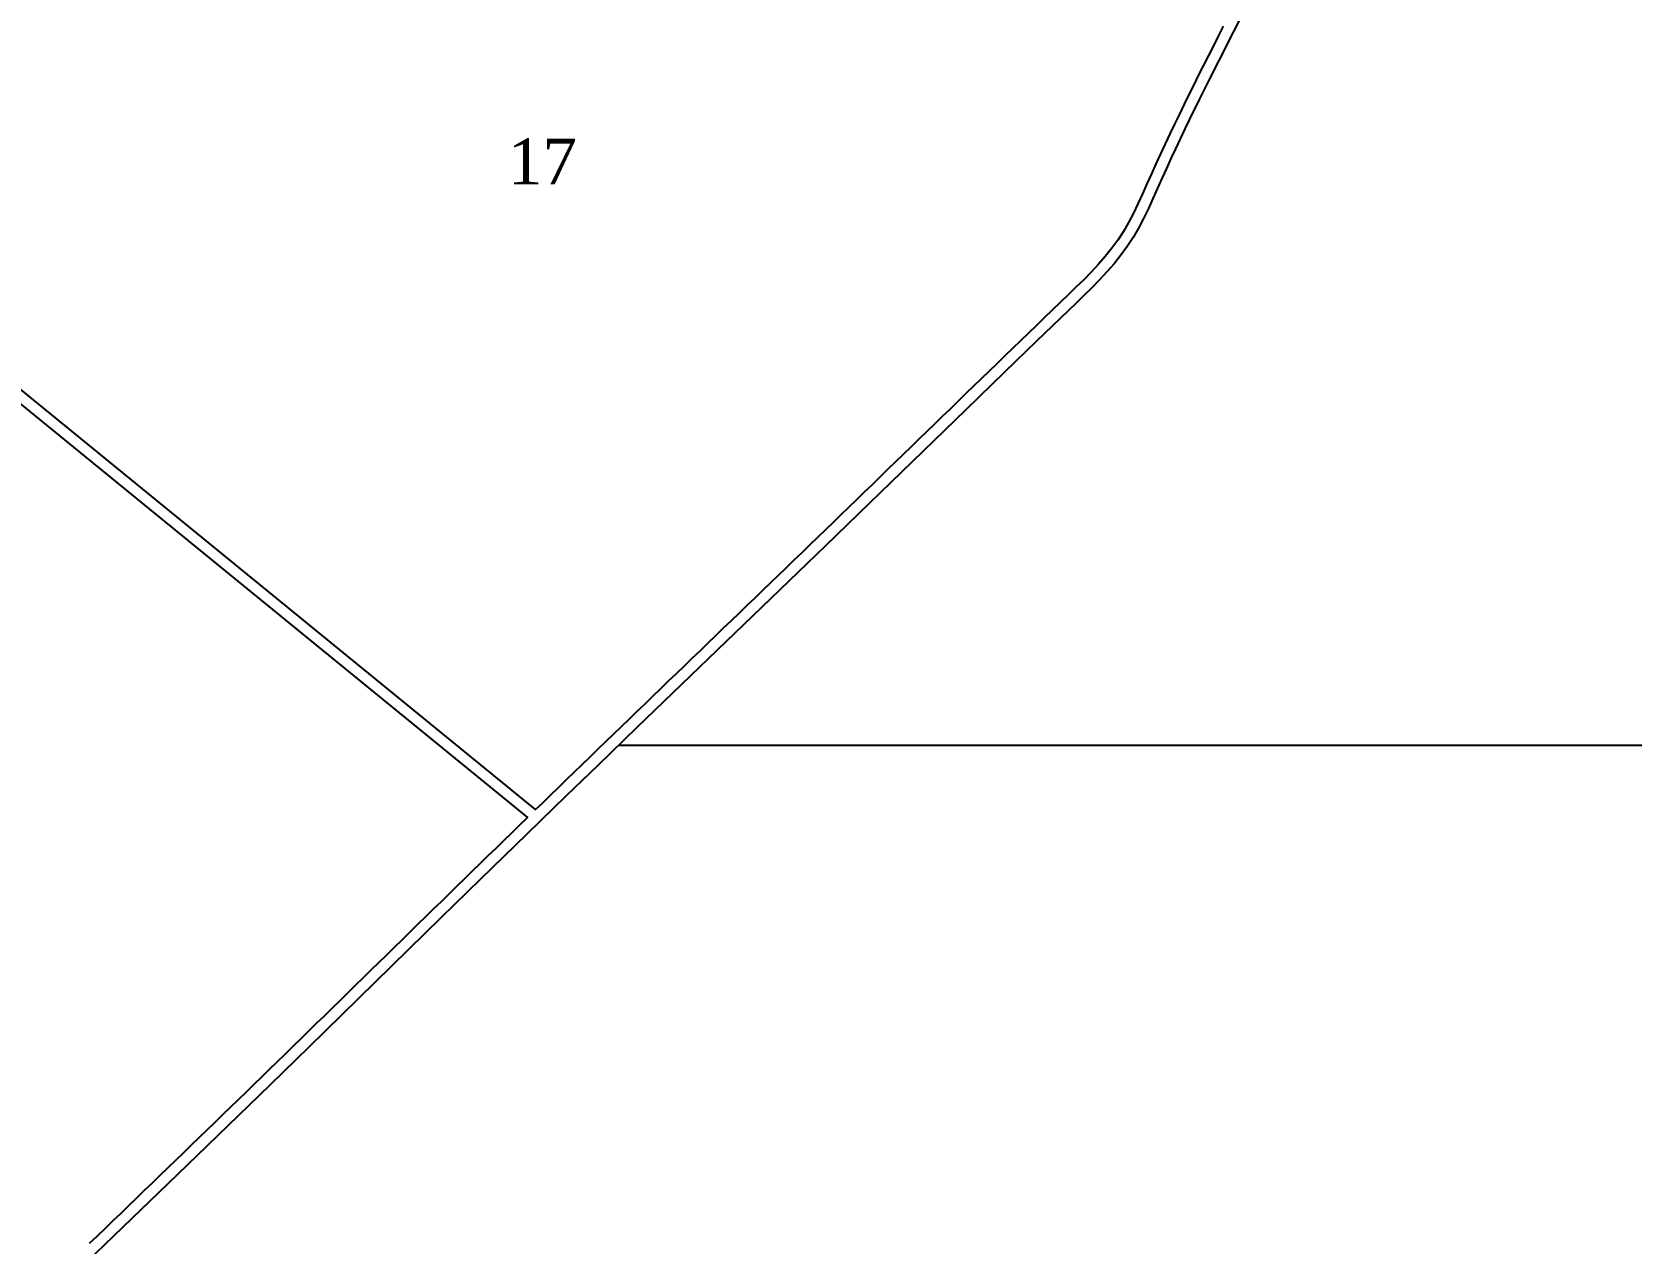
# Model space of a CAD drawing. Extents: x 708265 to 713463, y 7861946 to 7865621.
# Drawn here: x 709681 to 710379, y 7862683 to 7863211 of the extents above; entities that cross this region are included whole.
import ezdxf
from ezdxf.enums import TextEntityAlignment as Align

# ---------------------------------------------------------------- set-up
doc = ezdxf.new("R2010")
doc.units = 0
doc.linetypes.add('CONTINUO', pattern=[0])
for name, color, linetype in [('011400xxxx', 1, 'Continuous'), ('011400xxxx017', 5, 'Continuous'), ('011400xxxx018', 5, 'Continuous'), ('MALHA', 8, 'CONTINUO'), ('NUMERAÇÕES', 7, 'Continuous'), ('ÁREAS', 7, 'Continuous')]:
    doc.layers.add(name, color=color, linetype=linetype)
doc.layers.add('NUMERAÇÕES DOS TALHÕES', color=7, linetype='Continuous', true_color=0xffffff)
doc.styles.add('AREAS', font='times.ttf')

# ---------------------------------------------------------------- blocks, each defined once
blk = doc.blocks.new('area_de_talhao')
at = {"layer": 'NUMERAÇÕES', "linetype": 'Continuous', "style": 'AREAS'}
blk.add_attdef('NRO', text='', height=20, dxfattribs=at).set_placement((0, 6.08), align=Align.CENTER)
at = {"layer": 'ÁREAS', "linetype": 'Continuous', "style": 'AREAS', "flags": 1}
for tag, height, p in [('AREAREAL', 0.001, (0, 0)), ('AREA', 20, (0, -23.92))]:
    blk.add_attdef(tag, text='', height=height, dxfattribs=at).set_placement(p, align=Align.CENTER)

msp = doc.modelspace()

# ---------------------------------------------------------------- linework, layer by layer
at = {"layer": '011400xxxx'}
msp.add_lwpolyline([(710218, 7863237.09), (710198.71, 7863198.87), (710194.45, 7863190.38), (710190.22, 7863181.86), (710186.04, 7863173.31), (710183.97, 7863169.03), (710181.91, 7863164.73), (710179.88, 7863160.42), (710177.86, 7863156.1), (710175.86, 7863151.76), (710173.88, 7863147.41), (710169.98, 7863138.66), (710168, 7863134.3), (710165.94, 7863130), (710163.75, 7863125.78), (710161.39, 7863121.68), (710158.82, 7863117.72), (710156.03, 7863113.91), (710153.05, 7863110.22), (710149.92, 7863106.63), (710146.67, 7863103.13), (710143.31, 7863099.7), (710139.89, 7863096.32), (710136.43, 7863092.98), (710119.14, 7863076.33), (710105.4, 7863063.05), (710088.31, 7863046.49), (710050.86, 7863010.16), (710026.98, 7862987.06), (710003.04, 7862963.95), (709944.74, 7862907.77), (709927.6, 7862891.21), (709913.9, 7862877.95), (709896.8, 7862861.36), (709876.32, 7862841.42), (709859.29, 7862824.79), (709801.42, 7862768.23), (709784.38, 7862751.62), (709770.73, 7862738.35), (709757.06, 7862725.09), (709739.95, 7862708.55), (709688.55, 7862658.99)], dxfattribs=at)
at = {"layer": '011400xxxx017'}
msp.add_lwpolyline([(710200.67, 7863213.86), (710198.53, 7863209.61), (710196.38, 7863205.37), (710194.24, 7863201.12), (710192.1, 7863196.87), (710189.97, 7863192.61), (710187.85, 7863188.34), (710185.74, 7863184.07), (710183.63, 7863179.79), (710181.54, 7863175.5), (710179.46, 7863171.19), (710177.4, 7863166.88), (710175.35, 7863162.55), (710173.32, 7863158.2), (710171.31, 7863153.84), (710169.32, 7863149.46), (710167.36, 7863145.07), (710165.42, 7863140.71), (710163.47, 7863136.42), (710161.47, 7863132.23), (710159.37, 7863128.18), (710157.13, 7863124.29), (710154.7, 7863120.56), (710152.06, 7863116.95), (710149.22, 7863113.43), (710146.21, 7863109.98), (710143.05, 7863106.58), (710139.77, 7863103.23), (710136.4, 7863099.9), (710132.96, 7863096.58), (710129.5, 7863093.25), (710126.03, 7863089.91), (710122.57, 7863086.58), (710119.12, 7863083.26), (710115.67, 7863079.93), (710112.23, 7863076.61), (710108.79, 7863073.28), (710105.36, 7863069.96), (710101.93, 7863066.65), (710098.5, 7863063.33), (710095.08, 7863060.02), (710091.66, 7863056.7), (710088.24, 7863053.39), (710084.83, 7863050.08), (710081.42, 7863046.77), (710078.01, 7863043.47), (710074.6, 7863040.16), (710071.2, 7863036.86), (710067.79, 7863033.55), (710064.39, 7863030.25), (710060.99, 7863026.95), (710057.59, 7863023.65), (710054.18, 7863020.35), (710050.78, 7863017.05), (710047.38, 7863013.75), (710043.97, 7863010.45), (710040.57, 7863007.15), (710037.16, 7863003.85), (710033.75, 7863000.55), (710030.34, 7862997.25), (710026.93, 7862993.95), (710023.51, 7862990.65), (710020.09, 7862987.35), (710016.68, 7862984.05), (710013.26, 7862980.75), (710009.84, 7862977.45), (710006.42, 7862974.15), (710002.99, 7862970.85), (709999.57, 7862967.55), (709996.14, 7862964.25), (709992.72, 7862960.95), (709989.29, 7862957.65), (709985.86, 7862954.34), (709982.44, 7862951.04), (709979.01, 7862947.74), (709975.58, 7862944.43), (709972.15, 7862941.13), (709968.72, 7862937.82), (709965.29, 7862934.52), (709961.86, 7862931.21), (709958.43, 7862927.91), (709954.99, 7862924.6), (709951.56, 7862921.29), (709948.13, 7862917.98), (709944.7, 7862914.67), (709941.27, 7862911.36), (709937.84, 7862908.05), (709934.41, 7862904.74), (709930.98, 7862901.43), (709927.55, 7862898.12), (709924.13, 7862894.81), (709920.7, 7862891.49), (709917.27, 7862888.18), (709913.85, 7862884.86), (709910.42, 7862881.54), (709907, 7862878.23), (709903.58, 7862874.91), (709900.49, 7862871.92), (709614.1, 7863105.46)], dxfattribs=at)
at = {"layer": '011400xxxx018'}
msp.add_lwpolyline([(709605.4, 7863106.11), (709896.88, 7862868.41), (709896.88, 7862868.41), (709896.73, 7862868.27), (709893.32, 7862864.95), (709889.9, 7862861.62), (709886.48, 7862858.3), (709883.07, 7862854.98), (709879.66, 7862851.65), (709876.24, 7862848.33), (709872.83, 7862845), (709869.42, 7862841.67), (709866.01, 7862838.35), (709862.61, 7862835.02), (709859.2, 7862831.69), (709855.79, 7862828.36), (709852.39, 7862825.04), (709848.98, 7862821.71), (709845.58, 7862818.38), (709842.17, 7862815.05), (709838.77, 7862811.72), (709835.36, 7862808.39), (709831.96, 7862805.07), (709828.56, 7862801.74), (709825.16, 7862798.41), (709821.75, 7862795.08), (709818.35, 7862791.76), (709814.95, 7862788.43), (709811.54, 7862785.1), (709808.14, 7862781.78), (709804.73, 7862778.45), (709801.33, 7862775.13), (709797.93, 7862771.81), (709794.52, 7862768.48), (709791.11, 7862765.16), (709787.71, 7862761.84), (709784.3, 7862758.52), (709780.89, 7862755.2), (709777.48, 7862751.88), (709774.07, 7862748.56), (709770.66, 7862745.25), (709767.25, 7862741.93), (709763.83, 7862738.62), (709760.42, 7862735.31), (709757, 7862732), (709753.58, 7862728.69), (709750.17, 7862725.38), (709746.75, 7862722.07), (709743.32, 7862718.76), (709739.9, 7862715.45), (709736.48, 7862712.15), (709733.05, 7862708.84), (709729.63, 7862705.54), (709726.2, 7862702.23), (709722.78, 7862698.93), (709719.35, 7862695.63), (709715.92, 7862692.32), (709712.5, 7862689.02), (709709.07, 7862685.72), (709705.64, 7862682.41)], dxfattribs=at)
at = {"layer": 'MALHA'}
msp.add_lwpolyline([(709936.7, 7862900), (713287.91, 7862900)], dxfattribs=at)

# ---------------------------------------------------------------- block references
at = {"layer": 'NUMERAÇÕES DOS TALHÕES'}
ref = msp.add_blockref('area_de_talhao', (709903.43, 7863138.79), dxfattribs=at)
ref.add_attrib('NRO', '17', dxfattribs={"layer": 'NUMERAÇÕES', "height": 20, "style": 'AREAS'}).set_placement((709903.43, 7863144.86), align=Align.CENTER)

doc.saveas('drawing.dxf')
